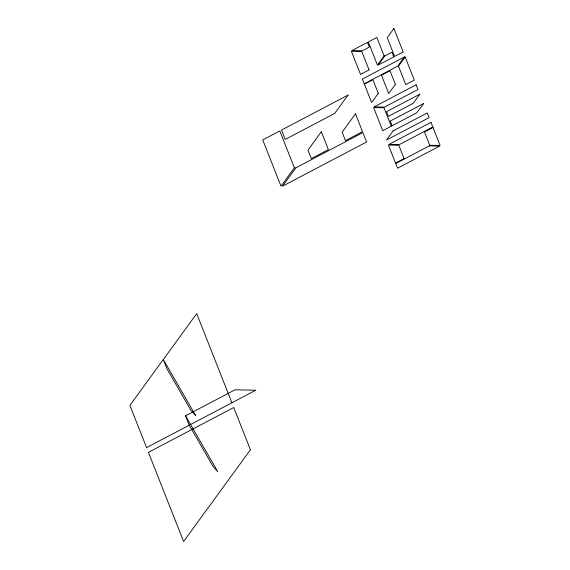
<?xml version="1.0" encoding="UTF-8"?>
<svg xmlns="http://www.w3.org/2000/svg" width="570" height="570" viewBox="0 0 570 570"><rect width="100%" height="100%" fill="white"/><g stroke="black" fill="none" stroke-linecap="round" stroke-linejoin="round"><path stroke-width="0.85" d="M185.535 415.815L217.761 471.632L213.209 466.702L189.24 425.199L185.535 415.815L235.032 389.809L255.802 390.222L146.576 447.614L129.896 405.391L196.7 313.635L231.912 402.776M393.906 28.5L387.23 37.677L394.639 56.444L403.175 51.956L393.906 28.5M294.362 167.808L281.003 186.162L262.734 139.907L279.806 130.936L294.362 167.808M321.352 131.77L307.985 150.124L311.32 158.567L328.391 149.604L321.352 131.77M348.07 95.069L334.711 113.423L285.214 139.429L281.509 130.046L348.07 95.069M295.816 167.865L282.449 186.219L366.603 141.987L362.898 132.603L295.816 167.865M384.123 55.903L377.44 65.08L368.305 41.952L376.841 37.463L384.123 55.903M384.857 55.917L378.174 65.094L393.784 56.893L391.932 52.198L384.857 55.917M355.481 113.836L342.121 132.19L345.456 140.633L362.52 131.663L355.481 113.836M404.422 56.964L397.739 66.141L364.209 83.761L362.356 79.066L404.422 56.964M378.302 93.352L371.619 102.529L364.394 84.232L372.93 79.743L378.302 93.352M405.156 56.979L398.48 66.156L405.755 84.595L414.29 80.106L405.156 56.979M395.373 84.381L388.69 93.558L381.465 75.261L390.001 70.78L395.373 84.381M393.129 130.886L386.446 140.063L429.117 117.641L427.258 112.953L393.129 130.886M419.848 94.185L413.172 103.355L388.419 116.358L386.567 111.67L419.848 94.185M423.553 103.569L416.877 112.739L392.124 125.742L390.272 121.054L423.553 103.569M250.422 449.751L183.618 541.5L148.414 452.359L233.75 407.522L250.422 449.751M367.458 42.401L351.847 50.602L362.228 50.808L369.31 47.089L367.458 42.401M369.039 69.889L360.504 74.378L351.369 51.25L361.758 51.457L369.039 69.889M416.143 84.802L374.077 106.903L384.465 107.11L417.995 89.49L416.143 84.802M391.276 126.191L382.741 130.68L373.607 107.552L383.995 107.759L391.276 126.191M430.97 122.336L388.904 144.431L399.285 144.645L432.822 127.025L430.97 122.336M433.008 127.495L424.472 131.976L429.716 145.25L440.104 145.464L433.008 127.495M404.059 158.567L395.523 163.049L388.426 145.086L398.815 145.293L404.059 158.567M429.246 145.899L395.708 163.519L397.568 168.207L439.627 146.112L429.246 145.899M195.524 415.33L190.971 410.4L167.01 368.897L163.298 359.513L195.524 415.33"/></g></svg>
